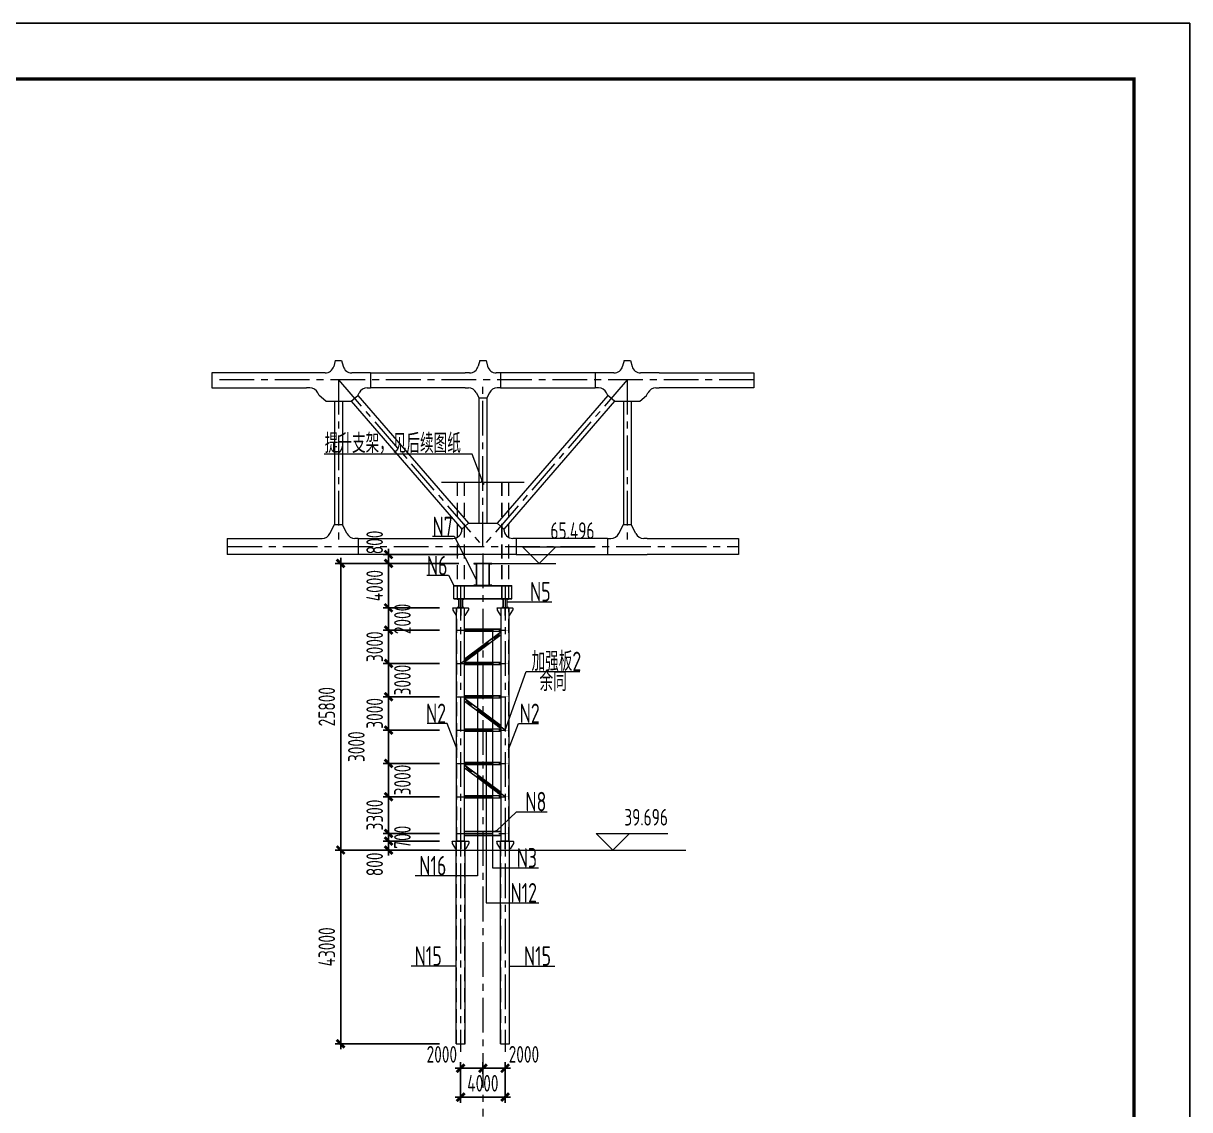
# Model space of a CAD drawing. Extents: x -2876908 to 633791, y -1383861 to 872234.
# Drawn here: x -211553 to -106553, y -1030684 to -932886 of the extents above; entities that cross this region are included whole.
import ezdxf
from ezdxf.enums import TextEntityAlignment as Align

# ---------------------------------------------------------------- set-up
doc = ezdxf.new("R2010")
doc.units = 0
doc.header["$LTSCALE"] = 5
doc.header["$MEASUREMENT"] = 0
for name, pattern in [('CENTER', [2, 1.25, -0.25, 0.25, -0.25]), ('DASH', [0.35, 0.25, -0.1]), ('DASHED', [0.75, 0.5, -0.25])]:
    doc.linetypes.add(name, pattern=pattern)
doc.layers.get('0').update_dxf_attribs({"linetype": 'CONTINUOUS', "lineweight": 25})
doc.layers.get('DEFPOINTS').update_dxf_attribs({"color": 35, "linetype": 'CONTINUOUS', "lineweight": 13})
for name, color, linetype, lineweight in [('1粗实线', 1, 'CONTINUOUS', 30), ('3中心线', 6, 'CENTER', 18), ('4虚线', 2, 'DASHED', 18), ('5标注', 3, 'CONTINUOUS', 15), ('7边界线', 8, 'CONTINUOUS', 15), ('8轮廓线', 4, 'CONTINUOUS', 15), ('DIM', 3, 'CONTINUOUS', 0), ('HFZT', 5, 'CONTINUOUS', 15), ('REIND', 1, 'CONTINUOUS', 0), ('THIN', 7, 'CONTINUOUS', 0)]:
    doc.layers.add(name, color=color, linetype=linetype, lineweight=lineweight)
doc.layers.add('M_Prof', color=2, linetype='CONTINUOUS')
doc.styles.add('TSSD_Dimension', font='tssdeng.shx', dxfattribs={"width": 0.7, "bigfont": 'hztxt.shx'})
doc.styles.add('TSSD_NORM', font='tssdeng.shx', dxfattribs={"width": 0.7, "bigfont": 'hztxt.shx'})
doc.dimstyles.new('SJSYB-(50)$7', dxfattribs={"dimscale": 50, "dimtxt": 3.5, "dimasz": 1.5, "dimexe": 1, "dimexo": 1, "dimgap": 0.65, "dimtad": 1, "dimdec": 0, "dimzin": 0, "dimdsep": 46, "dimtxsty": 'TSSD_NORM', "dimblk": 'OBLIQUE', "dimcen": 0, "dimclrd": 256, "dimclre": 256, "dimclrt": 7, "dimadec": 0, "dimazin": 0, "dimtfac": 1, "dimtdec": 0, "dimtmove": 1, "dimatfit": 3, "dimldrblk": 'NONE', "dimfxl": 4, "dimfxlon": 1, "dimtolj": 1, "dimtzin": 0, "dimlwd": -1, "dimlwe": -1, "dimarcsym": 0})
doc.dimstyles.new('TSSD_100_100', dxfattribs={"dimtxt": 300, "dimasz": 100, "dimexe": 100, "dimexo": 250, "dimgap": 100, "dimtad": 1, "dimdec": 0, "dimzin": 0, "dimdsep": 46, "dimtxsty": 'TSSD_Dimension', "dimblk": 'ARCHTICK', "dimblk1": 'ARCHTICK', "dimblk2": 'ARCHTICK', "dimcen": 0, "dimdle": 100, "dimclrt": 7, "dimadec": 0, "dimazin": 0, "dimtfac": 1, "dimtdec": 0, "dimtix": 1, "dimtmove": 2, "dimatfit": 3, "dimfxl": 1, "dimtolj": 1, "dimtzin": 0, "dimarcsym": 0})

# ---------------------------------------------------------------- blocks, each defined once
blk = doc.blocks.new('施工设计图框')
at = {"color": 7, "linetype": 'Continuous'}
blk.add_lwpolyline([(-395.5, -13.5), (-395.5, 283.5), (24.5, 283.5), (24.5, -13.5), (-395.5, -13.5)], dxfattribs=at)
at = {"layer": '1粗实线', "color": 7, "linetype": 'Continuous', "const_width": 0.6}
blk.add_lwpolyline([(-370.5, -3.5), (-370.5, 273.5), (14.5, 273.5), (14.5, -3.5), (-370.5, -3.5)], dxfattribs=at)
at = {"layer": 'HFZT', "color": 2, "style": 'TSSD_NORM', "width": 0.7}
for tag, height, p in [('比例尺', 2.5, (7.25, 17.5)), ('图号', 2.5, (-20.49, 3.5)), ('日期', 2.5, (7.25, 3.5)), ('图名', 4, (-76.24, 0.75))]:
    blk.add_attdef(tag, text='', height=height, dxfattribs=at).set_placement(p, align=Align.MIDDLE)
blk = doc.blocks.new('LD')
at = {"layer": '3中心线', "ltscale": 500}
for p, q in [((-1150479, 4371), (-1199282, 4371)), ((-1187880, 4371), (-1174880, -10629)), ((-1187880, 4371), (-1187880, -10629)), ((-1174880, -10629), (-1174880, 4371)), ((-1161880, 4371), (-1174880, -10629)), ((-1161880, 4371), (-1161880, -10629)), ((-1197887, -10629), (-1151874, -10629))]:
    blk.add_line(p, q, dxfattribs=at)
at = {"layer": '8轮廓线'}
for p, q in [((-1188165, 6114), (-1188307, 5589)), ((-1188165, 6114), (-1187596, 6114)), ((-1187596, 6114), (-1187455, 5593)), ((-1175165, 6118), (-1175307, 5593)), ((-1175165, 6118), (-1174596, 6118)), ((-1174596, 6118), (-1174454, 5593)), ((-1162165, 6114), (-1162306, 5593)), ((-1162165, 6114), (-1161596, 6114)), ((-1161596, 6114), (-1161454, 5589)), ((-1189079, 4999), (-1199282, 4999)), ((-1199282, 4999), (-1199282, 3649)), ((-1185001, 5003), (-1186682, 5003)), ((-1185001, 5003), (-1176479, 5003)), ((-1185001, 5003), (-1185001, 3653)), ((-1176079, 5003), (-1176479, 5003)), ((-1173282, 5003), (-1173681, 5003)), ((-1164760, 5003), (-1173282, 5003)), ((-1173282, 5003), (-1173282, 3653)), ((-1163078, 5003), (-1164760, 5003)), ((-1164760, 5003), (-1164760, 3653)), ((-1159003, 4999), (-1160681, 4999)), ((-1159003, 4999), (-1150479, 4999)), ((-1150479, 4999), (-1150479, 3649)), ((-1199282, 3649), (-1190758, 3649)), ((-1190458, 3649), (-1190758, 3649)), ((-1189624, 2970), (-1189742, 3206)), ((-1186137, 2970), (-1186016, 3210)), ((-1185301, 3653), (-1185001, 3653)), ((-1176479, 3653), (-1185001, 3653)), ((-1176479, 3653), (-1176179, 3653)), ((-1175463, 3210), (-1175230, 2744)), ((-1174297, 3210), (-1174530, 2744)), ((-1173282, 3653), (-1173582, 3653)), ((-1173282, 3653), (-1164760, 3653)), ((-1164460, 3653), (-1164760, 3653)), ((-1163624, 2970), (-1163744, 3210)), ((-1160137, 2970), (-1160018, 3206)), ((-1159303, 3649), (-1159003, 3649)), ((-1150479, 3649), (-1159003, 3649)), ((-1189019, 2446), (-1189624, 2970)), ((-1189019, 2446), (-1186741, 2446)), ((-1188230, 2446), (-1188230, -8636)), ((-1187530, 2446), (-1187530, -8636)), ((-1186741, 2446), (-1186137, 2970)), ((-1186741, 2446), (-1176774, -9055)), ((-1186137, 2970), (-1176169, -8531)), ((-1175230, 2744), (-1175230, -8531)), ((-1175230, 2744), (-1174530, 2744)), ((-1174530, 2744), (-1174530, -8531)), ((-1163624, 2970), (-1173591, -8531)), ((-1163019, 2446), (-1172987, -9055)), ((-1163019, 2446), (-1163624, 2970)), ((-1163019, 2446), (-1160741, 2446)), ((-1162230, 2446), (-1162230, -8636)), ((-1161530, 2446), (-1161530, -8636)), ((-1160741, 2446), (-1160137, 2970)), ((-1188644, -9463), (-1188230, -8636)), ((-1188230, -8636), (-1187530, -8636)), ((-1187117, -9463), (-1187530, -8636)), ((-1176169, -8531), (-1176774, -9055)), ((-1176774, -9055), (-1176774, -9105)), ((-1176169, -8531), (-1173591, -8531)), ((-1173591, -8531), (-1172987, -9055)), ((-1172987, -9055), (-1172987, -9105)), ((-1162644, -9463), (-1162230, -8636)), ((-1162230, -8636), (-1161530, -8636)), ((-1161117, -9463), (-1161530, -8636)), ((-1197887, -9905), (-1197887, -11353)), ((-1197887, -9905), (-1189659, -9905)), ((-1189659, -9905), (-1189359, -9905)), ((-1186101, -9905), (-1186401, -9905)), ((-1186101, -9905), (-1186101, -11353)), ((-1186101, -9905), (-1177874, -9905)), ((-1177874, -9905), (-1177574, -9905)), ((-1171887, -9905), (-1172187, -9905)), ((-1171887, -9905), (-1171887, -11353)), ((-1163659, -9905), (-1171887, -9905)), ((-1163659, -9905), (-1163359, -9905)), ((-1163659, -9905), (-1163659, -11353)), ((-1160101, -9905), (-1160401, -9905)), ((-1160101, -9905), (-1151874, -9905)), ((-1151874, -9905), (-1151874, -11353)), ((-1186101, -11353), (-1197887, -11353)), ((-1171887, -11353), (-1186101, -11353)), ((-1171887, -11353), (-1160101, -11353)), ((-1151874, -11353), (-1160101, -11353))]:
    blk.add_line(p, q, dxfattribs=at)
for centre, start, end in [((-1189079, 5799), 270, 344.82495), ((-1186682, 5803), 195.17505, 270), ((-1176079, 5803), 270, 344.82495), ((-1173681, 5803), 195.17505, 270), ((-1163078, 5803), 270, 344.82495), ((-1160681, 5799), 195.17505, 270), ((-1190458, 2849), 26.56505, 90), ((-1185301, 2853), 90, 153.43495), ((-1176179, 2853), 26.56505, 90), ((-1173582, 2853), 90, 153.43495), ((-1164460, 2853), 26.56505, 90), ((-1159303, 2849), 90, 153.43495), ((-1177574, -9105), 269.99825, 0), ((-1172187, -9105), 180, 270.00175), ((-1189359, -9105), 270, 333.43495), ((-1186401, -9105), 206.56505, 270), ((-1163359, -9105), 270, 333.43495), ((-1160401, -9105), 206.56505, 270)]:
    blk.add_arc(centre, 800, start, end, dxfattribs=at)
blk = doc.blocks.new('_ArchTick')
at = {"color": 0, "linetype": 'ByBlock', "const_width": 0.5}
blk.add_lwpolyline([(-0.71, -0.71), (0.71, 0.71)], dxfattribs=at)
blk = doc.blocks.new('*D1247')
at = {"layer": 'DEFPOINTS', "color": 0, "transparency": 16777216}
for p in [(-172847, -1007309), (-182984, -1024748), (-172847, -1024748)]:
    blk.add_point(p, dxfattribs=at)
at = {"layer": 'DIM', "color": 0, "lineweight": -2, "transparency": 16777216}
for p, q in [((-182984, -1006809), (-182984, -1025248)), ((-174097, -1007309), (-183484, -1007309)), ((-174097, -1024748), (-183484, -1024748))]:
    blk.add_line(p, q, dxfattribs=at)
at = {"layer": 'DIM', "color": 0, "lineweight": -2, "transparency": 16777216, "xscale": 500, "yscale": 500, "zscale": 500}
for p, rotation in [((-182984, -1007309), 90), ((-182984, -1024748), 270)]:
    blk.add_blockref('_ArchTick', p, dxfattribs=dict(at, rotation=rotation))
at = {"layer": 'DIM', "color": 7, "transparency": 16777216, "insert": (-184234, -1016028), "char_height": 1500, "attachment_point": 5, "rotation": 90, "style": 'TSSD_Dimension'}
blk.add_mtext('\\A1;43000', dxfattribs=at)
blk = doc.blocks.new('*D1248')
at = {"layer": 'DEFPOINTS', "color": 0, "transparency": 16777216}
for p in [(-172847, -981508), (-178673, -985508), (-172847, -985508)]:
    blk.add_point(p, dxfattribs=at)
at = {"layer": 'DIM', "color": 0, "lineweight": -2, "transparency": 16777216}
for p, q in [((-174097, -981508), (-179173, -981508)), ((-178673, -981008), (-178673, -986008)), ((-174097, -985508), (-179173, -985508))]:
    blk.add_line(p, q, dxfattribs=at)
at = {"layer": 'DIM', "color": 0, "lineweight": -2, "transparency": 16777216, "xscale": 500, "yscale": 500, "zscale": 500}
for p, rotation in [((-178673, -981508), 90), ((-178673, -985508), 270)]:
    blk.add_blockref('_ArchTick', p, dxfattribs=dict(at, rotation=rotation))
at = {"layer": 'DIM', "color": 7, "transparency": 16777216, "insert": (-179923, -983508), "char_height": 1500, "attachment_point": 5, "rotation": 90, "style": 'TSSD_Dimension'}
blk.add_mtext('\\A1;4000', dxfattribs=at)
blk = doc.blocks.new('*D1249')
at = {"layer": 'DEFPOINTS', "color": 0, "transparency": 16777216}
for p in [(-172847, -987508), (-178673, -990508), (-172847, -990508)]:
    blk.add_point(p, dxfattribs=at)
at = {"layer": 'DIM', "color": 0, "lineweight": -2, "transparency": 16777216}
for p, q in [((-174097, -987508), (-179173, -987508)), ((-178673, -987508), (-178673, -987008)), ((-178673, -987508), (-178673, -990508)), ((-174097, -990508), (-179173, -990508)), ((-178673, -990508), (-178673, -991008))]:
    blk.add_line(p, q, dxfattribs=at)
at = {"layer": 'DIM', "color": 0, "lineweight": -2, "transparency": 16777216, "xscale": 500, "yscale": 500, "zscale": 500}
for p, rotation in [((-178673, -987508), 270), ((-178673, -990508), 90)]:
    blk.add_blockref('_ArchTick', p, dxfattribs=dict(at, rotation=rotation))
at = {"layer": 'DIM', "color": 7, "transparency": 16777216, "insert": (-179923, -989008), "char_height": 1500, "attachment_point": 5, "rotation": 90, "style": 'TSSD_Dimension'}
blk.add_mtext('\\A1;3000', dxfattribs=at)
blk = doc.blocks.new('*D1250')
at = {"layer": 'DEFPOINTS', "color": 0, "transparency": 16777216}
for p in [(-172847, -990508), (-178673, -993508), (-172847, -993508)]:
    blk.add_point(p, dxfattribs=at)
at = {"layer": 'DIM', "color": 0, "lineweight": -2, "transparency": 16777216}
for p, q in [((-178673, -990008), (-178673, -994008)), ((-174097, -990508), (-179173, -990508)), ((-174097, -993508), (-179173, -993508))]:
    blk.add_line(p, q, dxfattribs=at)
at = {"layer": 'DIM', "color": 0, "lineweight": -2, "transparency": 16777216, "xscale": 500, "yscale": 500, "zscale": 500}
for p, rotation in [((-178673, -990508), 90), ((-178673, -993508), 270)]:
    blk.add_blockref('_ArchTick', p, dxfattribs=dict(at, rotation=rotation))
at = {"layer": 'DIM', "color": 7, "transparency": 16777216, "insert": (-177423, -992008), "char_height": 1500, "attachment_point": 5, "rotation": 90, "style": 'TSSD_Dimension'}
blk.add_mtext('\\A1;3000', dxfattribs=at)
blk = doc.blocks.new('*D1251')
at = {"layer": 'DEFPOINTS', "color": 0, "transparency": 16777216}
for p in [(-172847, -993508), (-178673, -996508), (-172847, -996508)]:
    blk.add_point(p, dxfattribs=at)
at = {"layer": 'DIM', "color": 0, "lineweight": -2, "transparency": 16777216}
for p, q in [((-178673, -993508), (-178673, -993008)), ((-174097, -993508), (-179173, -993508)), ((-178673, -993508), (-178673, -996508)), ((-174097, -996508), (-179173, -996508)), ((-178673, -996508), (-178673, -997008))]:
    blk.add_line(p, q, dxfattribs=at)
at = {"layer": 'DIM', "color": 0, "lineweight": -2, "transparency": 16777216, "xscale": 500, "yscale": 500, "zscale": 500}
for p, rotation in [((-178673, -993508), 270), ((-178673, -996508), 90)]:
    blk.add_blockref('_ArchTick', p, dxfattribs=dict(at, rotation=rotation))
at = {"layer": 'DIM', "color": 7, "transparency": 16777216, "insert": (-179923, -995008), "char_height": 1500, "attachment_point": 5, "rotation": 90, "style": 'TSSD_Dimension'}
blk.add_mtext('\\A1;3000', dxfattribs=at)
blk = doc.blocks.new('*D1252')
at = {"layer": 'DEFPOINTS', "color": 0, "transparency": 16777216}
for p in [(-172847, -996508), (-178673, -999508), (-172847, -999508)]:
    blk.add_point(p, dxfattribs=at)
at = {"layer": 'DIM', "color": 0, "lineweight": -2, "transparency": 16777216}
for p, q in [((-178673, -996008), (-178673, -1000008)), ((-174097, -996508), (-179173, -996508)), ((-174097, -999508), (-179173, -999508))]:
    blk.add_line(p, q, dxfattribs=at)
at = {"layer": 'DIM', "color": 0, "lineweight": -2, "transparency": 16777216, "xscale": 500, "yscale": 500, "zscale": 500}
for p, rotation in [((-178673, -996508), 90), ((-178673, -999508), 270)]:
    blk.add_blockref('_ArchTick', p, dxfattribs=dict(at, rotation=rotation))
at = {"layer": 'DIM', "color": 7, "transparency": 16777216, "insert": (-181573, -998008), "char_height": 1500, "attachment_point": 5, "rotation": 90, "style": 'TSSD_Dimension'}
blk.add_mtext('\\A1;3000', dxfattribs=at)
blk = doc.blocks.new('*D1253')
at = {"layer": 'DEFPOINTS', "color": 0, "transparency": 16777216}
for p in [(-172847, -999508), (-178673, -1002508), (-172847, -1002508)]:
    blk.add_point(p, dxfattribs=at)
at = {"layer": 'DIM', "color": 0, "lineweight": -2, "transparency": 16777216}
for p, q in [((-174097, -999508), (-179173, -999508)), ((-178673, -999008), (-178673, -1003008)), ((-174097, -1002508), (-179173, -1002508))]:
    blk.add_line(p, q, dxfattribs=at)
at = {"layer": 'DIM', "color": 0, "lineweight": -2, "transparency": 16777216, "xscale": 500, "yscale": 500, "zscale": 500}
for p, rotation in [((-178673, -999508), 90), ((-178673, -1002508), 270)]:
    blk.add_blockref('_ArchTick', p, dxfattribs=dict(at, rotation=rotation))
at = {"layer": 'DIM', "color": 7, "transparency": 16777216, "insert": (-177423, -1001008), "char_height": 1500, "attachment_point": 5, "rotation": 90, "style": 'TSSD_Dimension'}
blk.add_mtext('\\A1;3000', dxfattribs=at)
blk = doc.blocks.new('*D1254')
at = {"layer": 'DEFPOINTS', "color": 0, "transparency": 16777216}
for p in [(-172847, -1002508), (-178673, -1005808), (-172847, -1005808)]:
    blk.add_point(p, dxfattribs=at)
at = {"layer": 'DIM', "color": 0, "lineweight": -2, "transparency": 16777216}
for p, q in [((-174097, -1002508), (-179173, -1002508)), ((-178673, -1002508), (-178673, -1002008)), ((-178673, -1002508), (-178673, -1005808)), ((-174097, -1005808), (-179173, -1005808)), ((-178673, -1005808), (-178673, -1006308))]:
    blk.add_line(p, q, dxfattribs=at)
at = {"layer": 'DIM', "color": 0, "lineweight": -2, "transparency": 16777216, "xscale": 500, "yscale": 500, "zscale": 500}
for p, rotation in [((-178673, -1002508), 270), ((-178673, -1005808), 90)]:
    blk.add_blockref('_ArchTick', p, dxfattribs=dict(at, rotation=rotation))
at = {"layer": 'DIM', "color": 7, "transparency": 16777216, "insert": (-179923, -1004158), "char_height": 1500, "attachment_point": 5, "rotation": 90, "style": 'TSSD_Dimension'}
blk.add_mtext('\\A1;3300', dxfattribs=at)
blk = doc.blocks.new('*D1255')
at = {"layer": 'DEFPOINTS', "color": 0, "transparency": 16777216}
for p in [(-172847, -1005808), (-178673, -1006508), (-172847, -1006508)]:
    blk.add_point(p, dxfattribs=at)
at = {"layer": 'DIM', "color": 0, "lineweight": -2, "transparency": 16777216}
for p, q in [((-174097, -1005808), (-179173, -1005808)), ((-178673, -1005808), (-178673, -1005308)), ((-178673, -1005808), (-178673, -1006508)), ((-174097, -1006508), (-179173, -1006508)), ((-178673, -1006508), (-178673, -1007008))]:
    blk.add_line(p, q, dxfattribs=at)
at = {"layer": 'DIM', "color": 0, "lineweight": -2, "transparency": 16777216, "xscale": 500, "yscale": 500, "zscale": 500}
for p, rotation in [((-178673, -1005808), 270), ((-178673, -1006508), 90)]:
    blk.add_blockref('_ArchTick', p, dxfattribs=dict(at, rotation=rotation))
at = {"layer": 'DIM', "color": 7, "transparency": 16777216, "insert": (-177423, -1006158), "char_height": 1500, "attachment_point": 5, "rotation": 90, "style": 'TSSD_Dimension'}
blk.add_mtext('\\A1;700', dxfattribs=at)
blk = doc.blocks.new('*D1256')
at = {"layer": 'DEFPOINTS', "color": 0, "transparency": 16777216}
for p in [(-172847, -1006508), (-178673, -1007308), (-172847, -1007308)]:
    blk.add_point(p, dxfattribs=at)
at = {"layer": 'DIM', "color": 0, "lineweight": -2, "transparency": 16777216}
for p, q in [((-174097, -1006508), (-179173, -1006508)), ((-178673, -1006508), (-178673, -1006008)), ((-178673, -1006508), (-178673, -1007308)), ((-174097, -1007308), (-179173, -1007308)), ((-178673, -1007308), (-178673, -1007808))]:
    blk.add_line(p, q, dxfattribs=at)
at = {"layer": 'DIM', "color": 0, "lineweight": -2, "transparency": 16777216, "xscale": 500, "yscale": 500, "zscale": 500}
for p, rotation in [((-178673, -1006508), 270), ((-178673, -1007308), 90)]:
    blk.add_blockref('_ArchTick', p, dxfattribs=dict(at, rotation=rotation))
at = {"layer": 'DIM', "color": 7, "transparency": 16777216, "insert": (-179923, -1008598), "char_height": 1500, "attachment_point": 5, "rotation": 90, "style": 'TSSD_Dimension'}
blk.add_mtext('\\A1;800', dxfattribs=at)
blk = doc.blocks.new('*D1257')
at = {"layer": 'DEFPOINTS', "color": 0, "transparency": 16777216}
for p in [(-178673, -980708), (-171082, -980708), (-171082, -981508)]:
    blk.add_point(p, dxfattribs=at)
at = {"layer": 'DIM', "color": 0, "lineweight": -2, "transparency": 16777216}
for p, q in [((-178673, -980708), (-178673, -980208)), ((-172332, -980708), (-179173, -980708)), ((-172332, -981508), (-179173, -981508)), ((-178673, -981508), (-178673, -980708)), ((-178673, -981508), (-178673, -982008))]:
    blk.add_line(p, q, dxfattribs=at)
at = {"layer": 'DIM', "color": 0, "lineweight": -2, "transparency": 16777216, "xscale": 500, "yscale": 500, "zscale": 500}
for p, rotation in [((-178673, -980708), 270), ((-178673, -981508), 90)]:
    blk.add_blockref('_ArchTick', p, dxfattribs=dict(at, rotation=rotation))
at = {"layer": 'DIM', "color": 7, "transparency": 16777216, "insert": (-179923, -979618), "char_height": 1500, "attachment_point": 5, "rotation": 90, "style": 'TSSD_Dimension'}
blk.add_mtext('\\A1;800', dxfattribs=at)
blk = doc.blocks.new('*D1258')
at = {"layer": 'DEFPOINTS', "color": 0, "transparency": 16777216}
for p in [(-182984, -981508), (-172847, -981508), (-173510, -1007308)]:
    blk.add_point(p, dxfattribs=at)
at = {"layer": 'DIM', "color": 0, "lineweight": -2, "transparency": 16777216}
for p, q in [((-174097, -981508), (-183484, -981508)), ((-182984, -1007808), (-182984, -981008)), ((-174760, -1007308), (-183484, -1007308))]:
    blk.add_line(p, q, dxfattribs=at)
at = {"layer": 'DIM', "color": 0, "lineweight": -2, "transparency": 16777216, "xscale": 500, "yscale": 500, "zscale": 500}
for p, rotation in [((-182984, -981508), 90), ((-182984, -1007308), 270)]:
    blk.add_blockref('_ArchTick', p, dxfattribs=dict(at, rotation=rotation))
at = {"layer": 'DIM', "color": 7, "transparency": 16777216, "insert": (-184234, -994408), "char_height": 1500, "attachment_point": 5, "rotation": 90, "style": 'TSSD_Dimension'}
blk.add_mtext('\\A1;25800', dxfattribs=at)
blk = doc.blocks.new('*D1259')
at = {"layer": 'DEFPOINTS', "color": 0, "transparency": 16777216}
for p in [(-172182, -1025148), (-170182, -1025148), (-170182, -1026955)]:
    blk.add_point(p, dxfattribs=at)
at = {"layer": 'DIM', "color": 0, "lineweight": -2, "transparency": 16777216}
for p, q in [((-172182, -1026398), (-172182, -1027455)), ((-170182, -1026398), (-170182, -1027455)), ((-172682, -1026955), (-169682, -1026955))]:
    blk.add_line(p, q, dxfattribs=at)
at = {"layer": 'DIM', "color": 0, "lineweight": -2, "transparency": 16777216, "xscale": 500, "yscale": 500, "zscale": 500, "rotation": 180}
blk.add_blockref('_ArchTick', (-172182, -1026955), dxfattribs=at)
at = {"layer": 'DIM', "color": 0, "lineweight": -2, "transparency": 16777216, "xscale": 500, "yscale": 500, "zscale": 500}
blk.add_blockref('_ArchTick', (-170182, -1026955), dxfattribs=at)
at = {"layer": 'DIM', "color": 7, "transparency": 16777216, "insert": (-173876, -1025705), "char_height": 1500, "attachment_point": 5, "style": 'TSSD_Dimension'}
blk.add_mtext('\\A1;2000', dxfattribs=at)
blk = doc.blocks.new('*D1260')
at = {"layer": 'DEFPOINTS', "color": 0, "transparency": 16777216}
for p in [(-170182, -1025148), (-168182, -1025148), (-170182, -1026955)]:
    blk.add_point(p, dxfattribs=at)
at = {"layer": 'DIM', "color": 0, "lineweight": -2, "transparency": 16777216}
for p, q in [((-170182, -1026398), (-170182, -1027455)), ((-168182, -1026398), (-168182, -1027455)), ((-167682, -1026955), (-170682, -1026955))]:
    blk.add_line(p, q, dxfattribs=at)
at = {"layer": 'DIM', "color": 0, "lineweight": -2, "transparency": 16777216, "xscale": 500, "yscale": 500, "zscale": 500, "rotation": 180}
blk.add_blockref('_ArchTick', (-170182, -1026955), dxfattribs=at)
at = {"layer": 'DIM', "color": 0, "lineweight": -2, "transparency": 16777216, "xscale": 500, "yscale": 500, "zscale": 500}
blk.add_blockref('_ArchTick', (-168182, -1026955), dxfattribs=at)
at = {"layer": 'DIM', "color": 7, "transparency": 16777216, "insert": (-166488, -1025705), "char_height": 1500, "attachment_point": 5, "style": 'TSSD_Dimension'}
blk.add_mtext('\\A1;2000', dxfattribs=at)
blk = doc.blocks.new('*D1261')
at = {"layer": 'DEFPOINTS', "color": 0, "transparency": 16777216}
for p in [(-172182, -1025148), (-168182, -1025148), (-168182, -1029557)]:
    blk.add_point(p, dxfattribs=at)
at = {"layer": 'DIM', "color": 0, "lineweight": -2, "transparency": 16777216}
for p, q in [((-172182, -1026398), (-172182, -1030057)), ((-168182, -1026398), (-168182, -1030057)), ((-172682, -1029557), (-167682, -1029557))]:
    blk.add_line(p, q, dxfattribs=at)
at = {"layer": 'DIM', "color": 0, "lineweight": -2, "transparency": 16777216, "xscale": 500, "yscale": 500, "zscale": 500, "rotation": 180}
blk.add_blockref('_ArchTick', (-172182, -1029557), dxfattribs=at)
at = {"layer": 'DIM', "color": 0, "lineweight": -2, "transparency": 16777216, "xscale": 500, "yscale": 500, "zscale": 500}
blk.add_blockref('_ArchTick', (-168182, -1029557), dxfattribs=at)
at = {"layer": 'DIM', "color": 7, "transparency": 16777216, "insert": (-170182, -1028307), "char_height": 1500, "attachment_point": 5, "style": 'TSSD_Dimension'}
blk.add_mtext('\\A1;4000', dxfattribs=at)
blk = doc.blocks.new('_None')
blk = doc.blocks.new('_Oblique')
at = {"color": 0, "linetype": 'ByBlock', "lineweight": -2}
blk.add_line((-0.5, -0.5), (0.5, 0.5), dxfattribs=at)
blk = doc.blocks.new('*D1262')
at = {"layer": 'DEFPOINTS', "color": 0, "transparency": 16777216}
for p in [(-172847, -985508), (-178673, -987508), (-172847, -987508)]:
    blk.add_point(p, dxfattribs=at)
at = {"layer": 'DIM', "color": 0, "lineweight": -2, "transparency": 16777216}
for p, q in [((-174097, -985508), (-179173, -985508)), ((-178673, -985008), (-178673, -988008)), ((-174097, -987508), (-179173, -987508))]:
    blk.add_line(p, q, dxfattribs=at)
at = {"layer": 'DIM', "color": 0, "lineweight": -2, "transparency": 16777216, "xscale": 500, "yscale": 500, "zscale": 500}
for p, rotation in [((-178673, -985508), 90), ((-178673, -987508), 270)]:
    blk.add_blockref('_ArchTick', p, dxfattribs=dict(at, rotation=rotation))
at = {"layer": 'DIM', "color": 7, "transparency": 16777216, "insert": (-177423, -986508), "char_height": 1500, "attachment_point": 5, "rotation": 90, "style": 'TSSD_Dimension'}
blk.add_mtext('\\A1;2000', dxfattribs=at)

msp = doc.modelspace()

# ---------------------------------------------------------------- linework, layer by layer
at = {"layer": '3中心线', "ltscale": 500}
for p, q in [((-170181.736, -980604.052), (-170181.736, -1031311.151)), ((-172181.736, -983508.052), (-172181.736, -1025477.031)), ((-168181.736, -983508.052), (-168181.736, -1025477.031)), ((-172496.736, -987508.052), (-167866.736, -987508.052)), ((-172181.736, -990508.052), (-168181.736, -987508.052)), ((-172496.736, -990508.052), (-167866.736, -990508.052)), ((-172496.736, -993508.052), (-167866.736, -993508.052)), ((-168181.736, -996508.052), (-172181.736, -993508.052)), ((-172496.736, -996508.052), (-167821.736, -996508.052)), ((-172496.736, -999508.052), (-167866.736, -999508.052)), ((-168181.736, -1002508.052), (-172181.736, -999508.052)), ((-172496.736, -1002508.052), (-167866.736, -1002508.052)), ((-172496.736, -1005807.734), (-167866.736, -1005807.734))]:
    msp.add_line(p, q, dxfattribs=at)
at = {"layer": '4虚线', "ltscale": 500}
for p, q in [((-172496.736, -974179.905), (-172496.736, -984708.052)), ((-172486.736, -974179.905), (-172486.736, -984708.052)), ((-171876.736, -974179.905), (-171876.736, -984708.052)), ((-171866.736, -974179.905), (-171866.736, -984708.052)), ((-168496.736, -974179.905), (-168496.736, -984678.052)), ((-168486.736, -974179.905), (-168486.736, -984678.052)), ((-167876.736, -974179.905), (-167876.736, -984678.052)), ((-167866.736, -974179.905), (-167866.736, -984678.052)), ((-172531.736, -1006507.734), (-172531.736, -985538.052)), ((-171831.736, -1006507.734), (-171831.736, -985538.052)), ((-168531.736, -1006507.734), (-168531.736, -985538.052)), ((-167831.736, -1006507.734), (-167831.736, -985538.052)), ((-171821.736, -987417.052), (-168541.736, -987417.052)), ((-171821.736, -987599.052), (-168541.736, -987599.052)), ((-171821.736, -990118.677), (-168541.736, -987658.677)), ((-171821.736, -990357.427), (-168541.736, -987897.427)), ((-171821.736, -990417.052), (-168541.736, -990417.052)), ((-171821.736, -990599.052), (-168541.736, -990599.052)), ((-171821.736, -993417.052), (-168541.736, -993417.052)), ((-171821.736, -993599.052), (-168541.736, -993599.052)), ((-171821.736, -993658.677), (-168541.736, -996118.677)), ((-171821.736, -993897.427), (-168541.736, -996357.427)), ((-171821.736, -996412.552), (-168541.736, -996412.552)), ((-171821.736, -996603.552), (-168541.736, -996603.552)), ((-171821.736, -999417.052), (-168541.736, -999417.052)), ((-171821.736, -999599.052), (-168541.736, -999599.052)), ((-171821.736, -999658.677), (-168541.736, -1002118.677)), ((-171821.736, -999897.427), (-168541.736, -1002357.427)), ((-171821.736, -1002412.552), (-168541.736, -1002412.552)), ((-171821.736, -1002603.552), (-168541.736, -1002603.552)), ((-172569.736, -1024748.39), (-172569.736, -1006537.734)), ((-171793.736, -1024748.39), (-171793.736, -1006537.734)), ((-168569.736, -1024748.39), (-168569.736, -1006537.734)), ((-167793.736, -1024748.39), (-167793.736, -1006537.734))]:
    msp.add_line(p, q, dxfattribs=at)
at = {"layer": '5标注'}
for p, q in [((-171137.055, -971662.858), (-184466.305, -971662.858)), ((-170181.736, -974179.905), (-171137.055, -971662.858)), ((-174706.98, -979058.685), (-172762.938, -979058.685)), ((-172762.938, -979058.685), (-170781.736, -982948.265)), ((-175223.066, -982578.666), (-173279.024, -982578.666)), ((-173279.024, -982578.666), (-172781.736, -983508.052)), ((-167981.736, -984958.052), (-163979.304, -984958.052)), ((-168181.736, -996508.052), (-166287.593, -991250.374)), ((-166287.593, -991250.374), (-161465.647, -991250.374)), ((-168989.983, -1005607.734), (-167150.074, -1003858.556)), ((-167150.074, -1003858.556), (-164397.057, -1003858.556)), ((-172581.736, -1017758.63), (-176649.083, -1017758.63)), ((-167781.736, -1017758.63), (-163714.389, -1017758.63))]:
    msp.add_line(p, q, dxfattribs=at)
at = {"layer": '5标注', "linetype": 'DASH', "ltscale": 100, "const_width": 30, "flags": 128}
for points in [[(-172541.736, -987508.052), (-171821.736, -987508.052)], [(-168541.736, -987508.052), (-167821.736, -987508.052)], [(-172541.736, -990508.052), (-171821.736, -990508.052)], [(-168541.736, -990508.052), (-167821.736, -990508.052)], [(-172531.736, -993508.052), (-171831.736, -993508.052)], [(-168531.736, -993508.052), (-167831.736, -993508.052)], [(-172531.736, -996508.052), (-171831.736, -996508.052)], [(-168531.736, -996508.052), (-167831.736, -996508.052)], [(-172531.736, -999508.052), (-171831.736, -999508.052)], [(-168531.736, -999508.052), (-167831.736, -999508.052)], [(-172531.736, -1002508.052), (-171831.736, -1002508.052)], [(-168531.736, -1002508.052), (-167831.736, -1002508.052)], [(-172531.736, -1005807.734), (-171831.736, -1005807.734)], [(-168531.736, -1005807.734), (-167831.736, -1005807.734)]]:
    msp.add_lwpolyline(points, dxfattribs=at)
at = {"layer": '5标注'}
for points in [[(-169316.984, -987508.052), (-169316.984, -1008922.058), (-165174.223, -1008922.058)], [(-170652.94, -989361.455), (-170652.94, -1009624.411), (-176267.92, -1009624.411)], [(-169882.783, -996508.052), (-169882.783, -1012062.584), (-165142.249, -1012062.584)]]:
    msp.add_lwpolyline(points, dxfattribs=at)
at = {"layer": '7边界线'}
msp.add_line((-181535.53, -1007308.052), (-151916.027, -1007308.052), dxfattribs=at)
at = {"layer": '8轮廓线'}
for p, q in [((-172781.736, -984708.052), (-172781.736, -983508.052)), ((-172781.736, -983508.052), (-167581.736, -983508.052)), ((-172781.736, -983538.052), (-167581.736, -983538.052)), ((-167581.736, -984708.052), (-167581.736, -983508.052)), ((-172781.736, -984678.052), (-167581.736, -984678.052)), ((-172781.736, -984708.052), (-167581.736, -984708.052)), ((-172891.736, -985538.052), (-172891.736, -985508.052)), ((-172891.736, -985508.052), (-171471.736, -985508.052)), ((-171471.736, -985538.052), (-172891.736, -985538.052)), ((-172891.736, -985538.052), (-172891.736, -985708.052)), ((-172891.736, -985708.052), (-172591.736, -986188.052)), ((-172541.736, -1006507.734), (-172541.736, -985538.052)), ((-172191.736, -985538.052), (-172191.736, -986188.052)), ((-172171.736, -985538.052), (-172171.736, -986188.052)), ((-171821.736, -1006507.734), (-171821.736, -985538.052)), ((-171771.736, -986188.052), (-171471.736, -985708.052)), ((-171471.736, -985538.052), (-171471.736, -985508.052)), ((-171471.736, -985538.052), (-171471.736, -985708.052)), ((-171471.736, -985538.052), (-171471.736, -985708.052)), ((-168891.736, -985538.052), (-168891.736, -985508.052)), ((-168891.736, -985508.052), (-167471.736, -985508.052)), ((-167471.736, -985538.052), (-168891.736, -985538.052)), ((-168891.736, -985538.052), (-168891.736, -985708.052)), ((-168891.736, -985708.052), (-168591.736, -986188.052)), ((-168541.736, -1006507.734), (-168541.736, -985538.052)), ((-168191.736, -985538.052), (-168191.736, -986188.052)), ((-168171.736, -985538.052), (-168171.736, -986188.052)), ((-167821.736, -1006507.734), (-167821.736, -985538.052)), ((-167771.736, -986188.052), (-167471.736, -985708.052)), ((-167471.736, -985538.052), (-167471.736, -985508.052)), ((-167471.736, -985538.052), (-167471.736, -985708.052)), ((-167471.736, -985538.052), (-167471.736, -985708.052)), ((-172591.736, -986188.052), (-172541.736, -986188.052)), ((-172171.736, -986188.052), (-172191.736, -986188.052)), ((-171771.736, -986188.052), (-171821.736, -986188.052)), ((-168591.736, -986188.052), (-168541.736, -986188.052)), ((-168171.736, -986188.052), (-168191.736, -986188.052)), ((-167771.736, -986188.052), (-167821.736, -986188.052)), ((-171821.736, -987411.052), (-168541.736, -987411.052)), ((-171821.736, -987605.052), (-168541.736, -987605.052)), ((-171821.736, -990111.177), (-168541.736, -987651.177)), ((-171821.736, -990364.927), (-168541.736, -987904.927)), ((-171821.736, -990411.052), (-168541.736, -990411.052)), ((-171821.736, -990605.052), (-168541.736, -990605.052)), ((-171821.736, -993411.052), (-168541.736, -993411.052)), ((-171821.736, -993605.052), (-168541.736, -993605.052)), ((-171821.736, -993651.177), (-168541.736, -996111.177)), ((-171821.736, -993904.927), (-168541.736, -996364.927)), ((-171821.736, -996406.552), (-168541.736, -996406.552)), ((-171821.736, -996609.552), (-168541.736, -996609.552)), ((-171821.736, -999411.052), (-168541.736, -999411.052)), ((-171821.736, -999605.052), (-168541.736, -999605.052)), ((-171821.736, -999651.177), (-168541.736, -1002111.177)), ((-171821.736, -999904.927), (-168541.736, -1002364.927)), ((-171821.736, -1002406.552), (-168541.736, -1002406.552)), ((-171821.736, -1002609.552), (-168541.736, -1002609.552)), ((-171821.736, -1005607.734), (-168541.736, -1005607.734)), ((-171821.736, -1005628.734), (-168541.736, -1005628.734)), ((-172931.736, -1006537.734), (-172931.736, -1006507.734)), ((-172931.736, -1006507.734), (-171431.736, -1006507.734)), ((-171431.736, -1006537.734), (-172931.736, -1006537.734)), ((-172931.736, -1006537.734), (-172931.736, -1006707.734)), ((-172931.736, -1006707.734), (-172631.736, -1007187.734)), ((-172581.736, -1024748.39), (-172581.736, -1006537.734)), ((-172191.736, -1006537.734), (-172191.736, -1007187.734)), ((-172171.736, -1006537.734), (-172171.736, -1007187.734)), ((-171821.736, -1005986.734), (-168541.736, -1005986.734)), ((-171821.736, -1006007.734), (-168541.736, -1006007.734)), ((-171781.736, -1024748.39), (-171781.736, -1006537.734)), ((-171431.736, -1006707.734), (-171716.032, -1007187.734)), ((-171431.736, -1006537.734), (-171431.736, -1006507.734)), ((-171431.736, -1006537.734), (-171431.736, -1006707.734)), ((-168931.736, -1006537.734), (-168931.736, -1006507.734)), ((-168931.736, -1006507.734), (-167431.736, -1006507.734)), ((-167431.736, -1006537.734), (-168931.736, -1006537.734)), ((-168931.736, -1006537.734), (-168931.736, -1006707.734)), ((-168931.736, -1006707.734), (-168631.736, -1007187.734)), ((-168581.736, -1006507.734), (-167781.736, -1006507.734)), ((-168581.736, -1024748.39), (-168581.736, -1006537.734)), ((-168191.736, -1006537.734), (-168191.736, -1007187.734)), ((-168171.736, -1006537.734), (-168171.736, -1007187.734)), ((-167781.736, -1024748.39), (-167781.736, -1006537.734)), ((-167431.736, -1006707.734), (-167716.032, -1007187.734)), ((-167431.736, -1006537.734), (-167431.736, -1006507.734)), ((-167431.736, -1006537.734), (-167431.736, -1006707.734)), ((-172631.736, -1007187.734), (-172581.736, -1007187.734)), ((-172171.736, -1007187.734), (-172191.736, -1007187.734)), ((-171716.032, -1007187.734), (-171781.736, -1007187.734)), ((-168631.736, -1007187.734), (-168581.736, -1007187.734)), ((-168171.736, -1007187.734), (-168191.736, -1007187.734)), ((-167716.032, -1007187.734), (-167781.736, -1007187.734)), ((-172581.736, -1024748.39), (-171781.736, -1024748.39)), ((-168581.736, -1024748.39), (-167781.736, -1024748.39))]:
    msp.add_line(p, q, dxfattribs=at)
for points in [[(-170981.736, -983508.052), (-169381.736, -983508.052), (-169381.736, -983478.052), (-169581.736, -983478.052), (-169581.736, -981538.052), (-169381.736, -981538.052), (-169381.736, -981508.052), (-170981.736, -981508.052), (-170981.736, -981538.052), (-170781.736, -981538.052), (-170781.736, -983478.052), (-170981.736, -983478.052)], [(-170751.736, -983478.052), (-169611.736, -983478.052), (-169611.736, -981538.052), (-170751.736, -981538.052)], [(-172481.736, -985508.052), (-171881.736, -985508.052), (-171881.736, -985480.052), (-171981.736, -985480.052), (-171981.736, -984736.052), (-171881.736, -984736.052), (-171881.736, -984708.052), (-172481.736, -984708.052), (-172481.736, -984736.052), (-172381.736, -984736.052), (-172381.736, -985480.052), (-172481.736, -985480.052)], [(-172357.736, -985480.052), (-172005.736, -985480.052), (-172005.736, -984736.052), (-172357.736, -984736.052)], [(-168481.736, -985508.052), (-167881.736, -985508.052), (-167881.736, -985480.052), (-167981.736, -985480.052), (-167981.736, -984736.052), (-167881.736, -984736.052), (-167881.736, -984708.052), (-168481.736, -984708.052), (-168481.736, -984736.052), (-168381.736, -984736.052), (-168381.736, -985480.052), (-168481.736, -985480.052)], [(-168357.736, -985480.052), (-168005.736, -985480.052), (-168005.736, -984736.052), (-168357.736, -984736.052)]]:
    msp.add_lwpolyline(points, close=True, dxfattribs=at)
at = {"layer": 'M_Prof'}
for p, q in [((-172496.736, -1006507.734), (-171866.736, -1006507.734)), ((-168541.736, -1006507.734), (-167821.736, -1006507.734))]:
    msp.add_line(p, q, dxfattribs=at)
at = {"layer": 'REIND', "const_width": 100}
for points in [[(-169366.984, -987508.052, 1), (-169266.984, -987508.052, 1)], [(-170702.94, -989361.455, 1), (-170602.94, -989361.455, 1)], [(-169366.984, -990508.052, 1), (-169266.984, -990508.052, 1)], [(-169366.984, -993508.052, 1), (-169266.984, -993508.052, 1)], [(-170702.94, -994654.649, 1), (-170602.94, -994654.649, 1)], [(-169932.783, -996508.052, 1), (-169832.783, -996508.052, 1)], [(-169366.984, -999508.052, 1), (-169266.984, -999508.052, 1)], [(-170702.94, -1000654.649, 1), (-170602.94, -1000654.649, 1)], [(-169932.783, -1002508.052, 1), (-169832.783, -1002508.052, 1)], [(-169039.983, -1005607.734, 1), (-168939.983, -1005607.734, 1)]]:
    msp.add_lwpolyline(points, format="xyb", close=True, dxfattribs=at)
at = {"layer": 'THIN'}
for p, q in [((-165100.337, -981508.052), (-166600.337, -980008.052)), ((-166600.337, -980008.052), (-163600.337, -980008.052)), ((-165100.337, -981508.052), (-163600.337, -980008.052)), ((-163600.337, -980008.052), (-160133.991, -980008.052)), ((-169359.068, -981508.052), (-163600.337, -981508.052)), ((-158488.849, -1007308.052), (-159988.849, -1005808.052)), ((-159988.849, -1005808.052), (-156988.849, -1005808.052)), ((-158488.849, -1007308.052), (-156988.849, -1005808.052)), ((-156988.849, -1005808.052), (-153522.503, -1005808.052)), ((-160970.249, -1007308.052), (-156988.849, -1007308.052))]:
    msp.add_line(p, q, dxfattribs=at)
at = {"layer": 'THIN', "flags": 128}
msp.add_lwpolyline([(-173908.369, -974179.905), (-170311.736, -974179.905), (-170241.736, -973959.905), (-170121.736, -974399.905), (-170051.736, -974179.905), (-166455.103, -974179.905)], dxfattribs=at)

# ---------------------------------------------------------------- block references
at = {"xscale": 500, "yscale": 500, "zscale": 500}
msp.add_blockref('施工设计图框', (-118800.389, -1074635.792), dxfattribs=at)
at = {"layer": '5标注'}
msp.add_blockref('LD', (1004698.569, -969354.648), dxfattribs=at)

# ---------------------------------------------------------------- texts
at = {"layer": '5标注', "color": 7, "char_height": 1750, "style": 'TSSD_NORM'}
for s, insert, attachment_point in [('提升支架，见后续图纸', (-172162.661, -971630.358), 9), ('N7', (-174706.98, -979058.685), 7), ('N6', (-175223.066, -982578.666), 7), ('N5', (-165935.811, -984925.552), 7), ('加强板2', (-165798.948, -991217.874), 7), ('余同', (-165082.108, -993010.308), 7), ('N2', (-173496.331, -995879.172), 9), ('N2', (-166867.141, -995879.172), 7), ('N8', (-166353.564, -1003826.056), 7), ('N16', (-173466.907, -1009591.911), 9), ('N3', (-167130.729, -1008889.558), 7), ('N12', (-167696.528, -1012030.084), 7), ('N15', (-173880.231, -1017726.13), 9), ('N15', (-166483.241, -1017726.13), 7)]:
    msp.add_mtext(s, dxfattribs=dict(at, insert=insert, attachment_point=attachment_point))
at = {"layer": 'DIM', "color": 7, "style": 'TSSD_Dimension', "width": 0.7}
for s, p in [('65.496', (-160133.991, -979758.052)), ('39.696', (-153522.503, -1005558.052))]:
    msp.add_text(s, height=1500, dxfattribs=at).set_placement(p, align=Align.BOTTOM_RIGHT)

# ---------------------------------------------------------------- dimensions: what is measured, and where the dimension line sits
at = {"layer": 'DIM'}
for base, p1, p2, angle, picture, middle in [((-178672.594, -980708.052), (-171081.736, -981508.052), (-171081.736, -980708.052), 90, '*D1257', (-179922.594, -979617.667)), ((-178672.594, -987508.052), (-172846.736, -985508.052), (-172846.736, -987508.052), 90, '*D1262', (-177422.594, -986508.052)), ((-178672.594, -993508.052), (-172846.736, -990508.052), (-172846.736, -993508.052), 90, '*D1250', (-177422.594, -992008.052)), ((-178672.594, -999508.052), (-172846.736, -996508.052), (-172846.736, -999508.052), 90, '*D1252', (-181572.594, -998008.052)), ((-178672.594, -1002508.052), (-172846.736, -999508.052), (-172846.736, -1002508.052), 90, '*D1253', (-177422.594, -1001008.052)), ((-178672.594, -1006507.734), (-172846.736, -1005807.734), (-172846.736, -1006507.734), 90, '*D1255', (-177422.594, -1006157.734)), ((-178672.594, -1007307.734), (-172846.736, -1006507.734), (-172846.736, -1007307.734), 90, '*D1256', (-179922.594, -1008598.119)), ((-170181.736, -1026955.496), (-168181.736, -1025148.39), (-170181.736, -1025148.39), 180, '*D1260', (-166487.505, -1025705.496))]:
    dim = msp.add_linear_dim(base=base, p1=p1, p2=p2, angle=angle, dimstyle='TSSD_100_100', override={"dimtxt": 1500, "dimasz": 500, "dimexe": 500, "dimexo": 1250, "dimgap": 500, "dimdle": 500}, dxfattribs=at)
    dim.commit()
    dim.dimension.update_dxf_attribs({"geometry": picture, "text_midpoint": middle, "dimtype": 160})
for base, p1, p2, picture, middle in [((-182983.525, -981508.052), (-173509.74, -1007308.052), (-172846.736, -981508.052), '*D1258', (-184233.525, -994408.052)), ((-178672.594, -985508.052), (-172846.736, -981508.052), (-172846.736, -985508.052), '*D1248', (-179922.594, -983508.052)), ((-178672.594, -990508.052), (-172846.736, -987508.052), (-172846.736, -990508.052), '*D1249', (-179922.594, -989008.052)), ((-178672.594, -996508.052), (-172846.736, -993508.052), (-172846.736, -996508.052), '*D1251', (-179922.594, -995008.052)), ((-178672.594, -1005807.734), (-172846.736, -1002508.052), (-172846.736, -1005807.734), '*D1254', (-179922.594, -1004157.893))]:
    dim = msp.add_linear_dim(base=base, p1=p1, p2=p2, angle=90, dimstyle='TSSD_100_100', override={"dimtxt": 1500, "dimasz": 500, "dimexe": 500, "dimexo": 1250, "dimgap": 500, "dimdle": 500}, dxfattribs=at)
    dim.commit()
    dim.dimension.update_dxf_attribs({"geometry": picture, "text_midpoint": middle})
dim = msp.add_linear_dim(base=(-182983.525, -1024748.39), p1=(-172846.736, -1007308.54), p2=(-172846.736, -1024748.39), angle=90, text='43000', dimstyle='TSSD_100_100', override={"dimtxt": 1500, "dimasz": 500, "dimexe": 500, "dimexo": 1250, "dimgap": 500, "dimdle": 500}, dxfattribs=at)
dim.commit()
dim.dimension.update_dxf_attribs({"geometry": '*D1247', "text_midpoint": (-184233.525, -1016028.465)})
dim = msp.add_linear_dim(base=(-170181.736, -1026955.496), p1=(-172181.736, -1025148.39), p2=(-170181.736, -1025148.39), dimstyle='TSSD_100_100', override={"dimtxt": 1500, "dimasz": 500, "dimexe": 500, "dimexo": 1250, "dimgap": 500, "dimdle": 500}, dxfattribs=at)
dim.commit()
dim.dimension.update_dxf_attribs({"geometry": '*D1259', "text_midpoint": (-173875.967, -1025705.496), "dimtype": 160})
dim = msp.add_linear_dim(base=(-168181.736, -1029557.418), p1=(-172181.736, -1025148.39), p2=(-168181.736, -1025148.39), dimstyle='TSSD_100_100', override={"dimtxt": 1500, "dimasz": 500, "dimexe": 500, "dimexo": 1250, "dimgap": 500, "dimdle": 500}, dxfattribs=at)
dim.commit()
dim.dimension.update_dxf_attribs({"geometry": '*D1261', "text_midpoint": (-170181.736, -1028307.418)})

# ---------------------------------------------------------------- leaders
at = {"layer": '5标注', "annotation_type": 0, "has_hookline": 1, "text_width": 1696.154}
for points, hookline_direction in [([(-172496.736, -998261.858), (-173388.831, -995911.672), (-173463.831, -995911.672)], 1), ([(-167866.736, -998261.858), (-166974.641, -995911.672), (-166899.641, -995911.672)], 0)]:
    msp.add_leader(points, dimstyle='SJSYB-(50)$7', override={"dimgap": 0.65, "dimtad": 1}, dxfattribs=dict(at, hookline_direction=hookline_direction))

doc.saveas('drawing.dxf')
